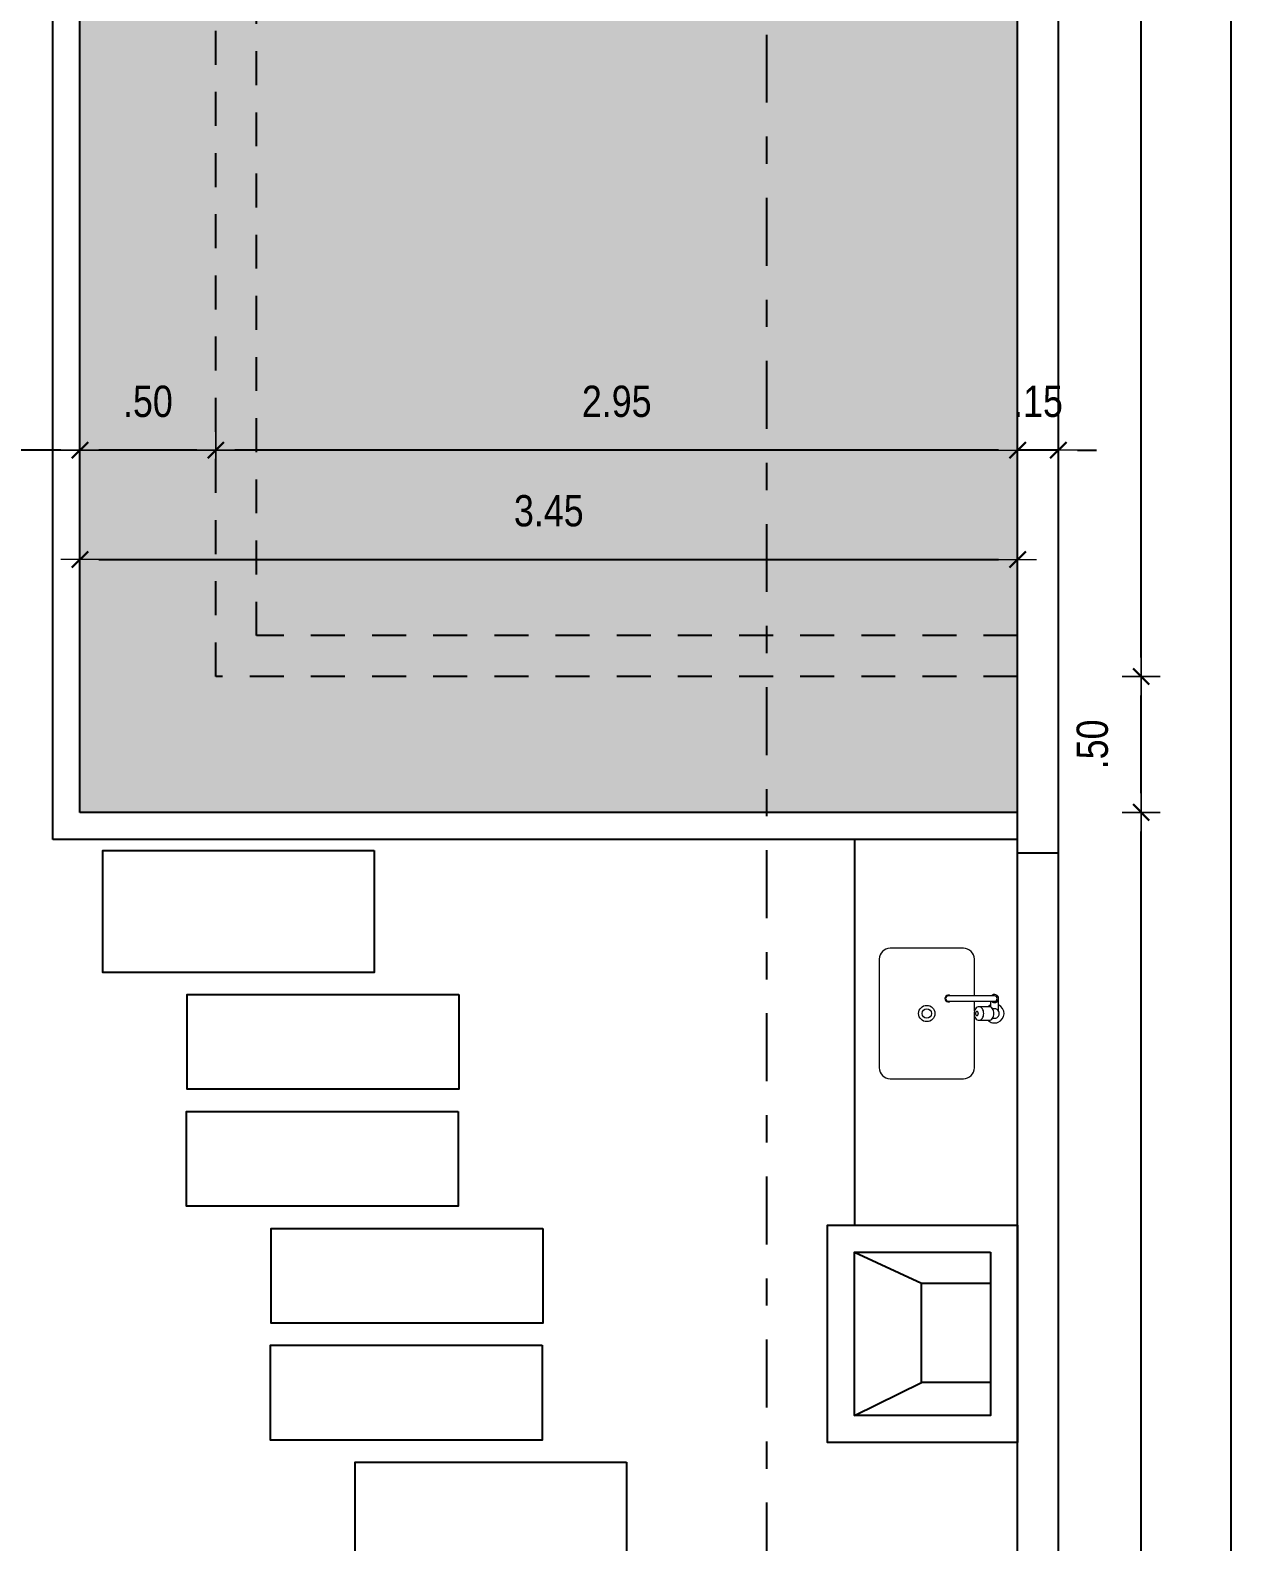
# Model space of a CAD drawing. Extents: x -415 to -176, y -135 to 749.
# Drawn here: x -406.42 to -401.93, y 723.9 to 729.46 of the extents above; entities that cross this region are included whole.
import ezdxf

# ---------------------------------------------------------------- set-up
doc = ezdxf.new("R2010")
doc.units = 0
doc.header["$MEASUREMENT"] = 0
doc.header["$PDSIZE"] = -5
for name, pattern in [('CONTINU', [0]), ('DASHDOT2', [0.5, 0.25, -0.125, 0, -0.125]), ('HIDDEN2', [0.1875, 0.125, -0.0625])]:
    doc.linetypes.add(name, pattern=pattern)
doc.layers.get('0').update_dxf_attribs({"linetype": 'CONTINUOUS'})
doc.layers.get('Defpoints').update_dxf_attribs({"linetype": 'CONTINUOUS'})
for name, color, linetype in [('AR-ALV', 5, 'CONTINUOUS'), ('COTA', 7, 'CONTINUOUS'), ('TEXTO3', 4, 'CONTINUOUS')]:
    doc.layers.add(name, color=color, linetype=linetype)
for name, color, linetype, lineweight in [('E-Lay-9', 9, 'CONTINUOUS', 9), ('E-Pen-C', 4, 'CONTINUOUS', 15), ('E-Pen-G', 3, 'CONTINUOUS', 30)]:
    doc.layers.add(name, color=color, linetype=linetype, lineweight=lineweight)
doc.styles.add('F2', font='swissc.ttf')
doc.dimstyles.new('DIMENSION-1', dxfattribs={"dimtxt": 0.11, "dimasz": 0.07, "dimexe": 1, "dimexo": 0, "dimgap": 0.12, "dimtad": 1, "dimzin": 7, "dimdsep": 46, "dimtxsty": 'F2', "dimblk1": 'TRACO', "dimblk2": 'TRACO', "dimsah": 1, "dimcen": 1, "dimse1": 1, "dimse2": 1, "dimclrd": 256, "dimclre": 256, "dimclrt": 6, "dimadec": 0, "dimazin": 0, "dimtfac": 1, "dimtix": 1, "dimtmove": 2, "dimatfit": 3, "dimldrblk": 'TRACO', "dimfxl": 1, "dimtolj": 1, "dimtzin": 0, "dimarcsym": 0})

# ---------------------------------------------------------------- blocks, each defined once
blk = doc.blocks.new('TRACO')
at = {"layer": 'E-Pen-C'}
for p, q in [((0, 1), (0, -1)), ((-1, 0), (1, 0))]:
    blk.add_line(p, q, dxfattribs=at)
at = {"layer": 'E-Pen-G'}
blk.add_line((-0.424, -0.424), (0.424, 0.424), dxfattribs=at)
blk = doc.blocks.new('*D382')
at = {"color": 4, "lineweight": -2}
blk.add_line((-402.328, 726.6571), (-402.328, 727.0171), dxfattribs=at)
at = {"layer": 'Defpoints', "color": 0, "linetype": 'Continuous'}
for p in [(-402.7824, 727.0871), (-402.328, 727.0871), (-402.7824, 726.5871)]:
    blk.add_point(p, dxfattribs=at)
at = {"color": 4, "linetype": 'Continuous', "lineweight": -2, "xscale": 0.07, "yscale": 0.07, "zscale": 0.07}
for p, rotation in [((-402.328, 727.0871), 90), ((-402.328, 726.5871), 270)]:
    blk.add_blockref('TRACO', p, dxfattribs=dict(at, rotation=rotation))
at = {"color": 4, "linetype": 'Continuous', "insert": (-402.507, 726.8371), "char_height": 0.115, "attachment_point": 5, "rotation": 90, "style": 'F2'}
blk.add_mtext('\\A1;.50', dxfattribs=at)
blk = doc.blocks.new('*D383')
at = {"color": 4, "lineweight": -2}
blk.add_line((-402.328, 727.1571), (-402.328, 733.1171), dxfattribs=at)
at = {"layer": 'Defpoints', "color": 0, "linetype": 'Continuous'}
for p in [(-402.7976, 733.1871), (-402.328, 733.1871), (-402.7824, 727.0871)]:
    blk.add_point(p, dxfattribs=at)
at = {"color": 4, "linetype": 'Continuous', "lineweight": -2, "xscale": 0.07, "yscale": 0.07, "zscale": 0.07}
for p, rotation in [((-402.328, 733.1871), 90), ((-402.328, 727.0871), 270)]:
    blk.add_blockref('TRACO', p, dxfattribs=dict(at, rotation=rotation))
at = {"color": 4, "linetype": 'Continuous', "insert": (-402.507, 730.1371), "char_height": 0.115, "attachment_point": 5, "rotation": 90, "style": 'F2'}
blk.add_mtext('\\A1;6.10', dxfattribs=at)
blk = doc.blocks.new('*D392')
at = {"color": 4, "lineweight": -2}
blk.add_line((-401.9982, 745.1171), (-401.9982, 720.2571), dxfattribs=at)
at = {"layer": 'Defpoints', "color": 0, "linetype": 'Continuous'}
for p in [(-402.6324, 745.1871), (-402.6324, 720.1871), (-401.9982, 720.1871)]:
    blk.add_point(p, dxfattribs=at)
at = {"color": 4, "linetype": 'Continuous', "lineweight": -2, "xscale": 0.07, "yscale": 0.07, "zscale": 0.07}
for p, rotation in [((-401.9982, 745.1871), 90), ((-401.9982, 720.1871), 270)]:
    blk.add_blockref('TRACO', p, dxfattribs=dict(at, rotation=rotation))
at = {"color": 4, "linetype": 'Continuous', "insert": (-402.1773, 732.6871), "char_height": 0.115, "attachment_point": 5, "rotation": 90, "style": 'F2'}
blk.add_mtext('\\A1;25.00', dxfattribs=at)
blk = doc.blocks.new('*D398')
at = {"color": 4, "lineweight": -2}
blk.add_line((-409.8386, 730.1671), (-409.8386, 727.1571), dxfattribs=at)
at = {"layer": 'Defpoints', "color": 0, "linetype": 'Continuous'}
for p in [(-408.4824, 730.2371), (-409.8386, 727.0871), (-405.7324, 727.0871)]:
    blk.add_point(p, dxfattribs=at)
at = {"color": 4, "linetype": 'Continuous', "lineweight": -2, "xscale": 0.07, "yscale": 0.07, "zscale": 0.07}
for p, rotation in [((-409.8386, 730.2371), 90), ((-409.8386, 727.0871), 270)]:
    blk.add_blockref('TRACO', p, dxfattribs=dict(at, rotation=rotation))
at = {"color": 4, "linetype": 'Continuous', "insert": (-410.0177, 728.6621), "char_height": 0.115, "attachment_point": 5, "rotation": 90, "style": 'F2'}
blk.add_mtext('\\A1;3.15', dxfattribs=at)
blk = doc.blocks.new('*D399')
at = {"color": 4, "lineweight": -2}
blk.add_line((-409.8386, 727.0171), (-409.8386, 726.6571), dxfattribs=at)
at = {"layer": 'Defpoints', "color": 0, "linetype": 'Continuous'}
for p in [(-405.7324, 727.0871), (-409.8386, 726.5871), (-406.2324, 726.5871)]:
    blk.add_point(p, dxfattribs=at)
at = {"color": 4, "linetype": 'Continuous', "lineweight": -2, "xscale": 0.07, "yscale": 0.07, "zscale": 0.07}
for p, rotation in [((-409.8386, 727.0871), 90), ((-409.8386, 726.5871), 270)]:
    blk.add_blockref('TRACO', p, dxfattribs=dict(at, rotation=rotation))
at = {"color": 4, "linetype": 'Continuous', "insert": (-410.0176, 726.8371), "char_height": 0.115, "attachment_point": 5, "rotation": 90, "style": 'F2'}
blk.add_mtext('\\A1;.50', dxfattribs=at)
blk = doc.blocks.new('*D400')
at = {"color": 4, "lineweight": -2}
blk.add_line((-409.8386, 726.5171), (-409.8386, 720.7571), dxfattribs=at)
at = {"layer": 'Defpoints', "color": 0, "linetype": 'Continuous'}
for p in [(-406.2324, 726.5871), (-409.8386, 720.6871), (-409.6324, 720.6871)]:
    blk.add_point(p, dxfattribs=at)
at = {"color": 4, "linetype": 'Continuous', "lineweight": -2, "xscale": 0.07, "yscale": 0.07, "zscale": 0.07}
for p, rotation in [((-409.8386, 726.5871), 90), ((-409.8386, 720.6871), 270)]:
    blk.add_blockref('TRACO', p, dxfattribs=dict(at, rotation=rotation))
at = {"color": 4, "linetype": 'Continuous', "insert": (-410.0177, 723.6371), "char_height": 0.115, "attachment_point": 5, "rotation": 90, "style": 'F2'}
blk.add_mtext('\\A1;5.90', dxfattribs=at)
blk = doc.blocks.new('*D413')
at = {"color": 4, "lineweight": -2}
for p, q in [((-402.8524, 727.9193), (-402.9224, 727.9193)), ((-402.6324, 727.9193), (-402.7824, 727.9193)), ((-402.5624, 727.9193), (-402.4924, 727.9193))]:
    blk.add_line(p, q, dxfattribs=at)
at = {"layer": 'Defpoints', "color": 0, "linetype": 'Continuous'}
for p in [(-402.7824, 728.6115), (-402.6324, 728.6115), (-402.7824, 727.9193)]:
    blk.add_point(p, dxfattribs=at)
at = {"color": 4, "linetype": 'Continuous', "lineweight": -2, "xscale": 0.07, "yscale": 0.07, "zscale": 0.07}
blk.add_blockref('TRACO', (-402.7824, 727.9193), dxfattribs=at)
at = {"color": 4, "linetype": 'Continuous', "lineweight": -2, "xscale": 0.07, "yscale": 0.07, "zscale": 0.07, "rotation": 180}
blk.add_blockref('TRACO', (-402.6324, 727.9193), dxfattribs=at)
at = {"color": 4, "linetype": 'Continuous', "insert": (-402.7074, 728.0984), "char_height": 0.115, "attachment_point": 5, "style": 'F2'}
blk.add_mtext('\\A1;.15', dxfattribs=at)
blk = doc.blocks.new('*D414')
at = {"color": 4, "lineweight": -2}
blk.add_line((-402.8524, 727.9193), (-405.6624, 727.9193), dxfattribs=at)
at = {"layer": 'Defpoints', "color": 0, "linetype": 'Continuous'}
for p in [(-402.7824, 728.6115), (-405.7324, 727.9193), (-405.7324, 727.7434)]:
    blk.add_point(p, dxfattribs=at)
at = {"color": 4, "linetype": 'Continuous', "lineweight": -2, "xscale": 0.07, "yscale": 0.07, "zscale": 0.07, "rotation": 180}
blk.add_blockref('TRACO', (-405.7324, 727.9193), dxfattribs=at)
at = {"color": 4, "linetype": 'Continuous', "lineweight": -2, "xscale": 0.07, "yscale": 0.07, "zscale": 0.07}
blk.add_blockref('TRACO', (-402.7824, 727.9193), dxfattribs=at)
at = {"color": 4, "linetype": 'Continuous', "insert": (-404.2574, 728.0984), "char_height": 0.115, "attachment_point": 5, "style": 'F2'}
blk.add_mtext('\\A1;2.95', dxfattribs=at)
blk = doc.blocks.new('*D415')
at = {"color": 4, "lineweight": -2}
blk.add_line((-405.8024, 727.9193), (-406.1624, 727.9193), dxfattribs=at)
at = {"layer": 'Defpoints', "color": 0, "linetype": 'Continuous'}
for p in [(-406.2324, 727.9193), (-406.2324, 727.7434), (-405.7324, 727.7434)]:
    blk.add_point(p, dxfattribs=at)
at = {"color": 4, "linetype": 'Continuous', "lineweight": -2, "xscale": 0.07, "yscale": 0.07, "zscale": 0.07, "rotation": 180}
blk.add_blockref('TRACO', (-406.2324, 727.9193), dxfattribs=at)
at = {"color": 4, "linetype": 'Continuous', "lineweight": -2, "xscale": 0.07, "yscale": 0.07, "zscale": 0.07}
blk.add_blockref('TRACO', (-405.7324, 727.9193), dxfattribs=at)
at = {"color": 4, "linetype": 'Continuous', "insert": (-405.9824, 728.0983), "char_height": 0.115, "attachment_point": 5, "style": 'F2'}
blk.add_mtext('\\A1;.50', dxfattribs=at)
blk = doc.blocks.new('*D416')
at = {"color": 4, "lineweight": -2}
blk.add_line((-406.3024, 727.9193), (-409.4124, 727.9193), dxfattribs=at)
at = {"layer": 'Defpoints', "color": 0, "linetype": 'Continuous'}
for p in [(-409.4824, 727.9193), (-409.4824, 727.7434), (-406.2324, 727.7434)]:
    blk.add_point(p, dxfattribs=at)
at = {"color": 4, "linetype": 'Continuous', "lineweight": -2, "xscale": 0.07, "yscale": 0.07, "zscale": 0.07, "rotation": 180}
blk.add_blockref('TRACO', (-409.4824, 727.9193), dxfattribs=at)
at = {"color": 4, "linetype": 'Continuous', "lineweight": -2, "xscale": 0.07, "yscale": 0.07, "zscale": 0.07}
blk.add_blockref('TRACO', (-406.2324, 727.9193), dxfattribs=at)
at = {"color": 4, "linetype": 'Continuous', "insert": (-407.8574, 728.0984), "char_height": 0.115, "attachment_point": 5, "style": 'F2'}
blk.add_mtext('\\A1;3.25', dxfattribs=at)
blk = doc.blocks.new('*D417')
at = {"color": 4, "lineweight": -2}
blk.add_line((-406.1624, 727.5169), (-402.8524, 727.5169), dxfattribs=at)
at = {"layer": 'Defpoints', "color": 0, "linetype": 'Continuous'}
for p in [(-406.2324, 727.5828), (-402.7824, 727.5828), (-402.7824, 727.5169)]:
    blk.add_point(p, dxfattribs=at)
at = {"color": 4, "linetype": 'Continuous', "lineweight": -2, "xscale": 0.07, "yscale": 0.07, "zscale": 0.07, "rotation": 180}
blk.add_blockref('TRACO', (-406.2324, 727.5169), dxfattribs=at)
at = {"color": 4, "linetype": 'Continuous', "lineweight": -2, "xscale": 0.07, "yscale": 0.07, "zscale": 0.07}
blk.add_blockref('TRACO', (-402.7824, 727.5169), dxfattribs=at)
at = {"color": 4, "linetype": 'Continuous', "insert": (-404.5074, 727.6959), "char_height": 0.115, "attachment_point": 5, "style": 'F2'}
blk.add_mtext('\\A1;3.45', dxfattribs=at)
blk = doc.blocks.new('*D430')
at = {"color": 4, "lineweight": -2}
blk.add_line((-402.328, 720.7571), (-402.328, 726.5171), dxfattribs=at)
at = {"layer": 'Defpoints', "color": 0, "linetype": 'Continuous'}
for p in [(-402.7824, 726.5871), (-402.328, 726.5871), (-402.6324, 720.6871)]:
    blk.add_point(p, dxfattribs=at)
at = {"color": 4, "linetype": 'Continuous', "lineweight": -2, "xscale": 0.07, "yscale": 0.07, "zscale": 0.07}
for p, rotation in [((-402.328, 726.5871), 90), ((-402.328, 720.6871), 270)]:
    blk.add_blockref('TRACO', p, dxfattribs=dict(at, rotation=rotation))
at = {"color": 4, "linetype": 'Continuous', "insert": (-402.507, 723.6371), "char_height": 0.115, "attachment_point": 5, "rotation": 90, "style": 'F2'}
blk.add_mtext('\\A1;5.90', dxfattribs=at)
blk = doc.blocks.new('Cuba coz')
at = {"color": 8}
blk.add_line((7.5, -4.5), (7.5, -2.41), dxfattribs=at)
for points in [[(13.41, -6.5), (13.41, -20, 0.414214), (17.41, -24), (44.41, -24, 0.414214), (48.41, -20), (48.41, 20, 0.414214), (44.41, 24), (17.41, 24, 0.414214), (13.41, 20), (13.41, 0.74)], [(6.7, 1.75), (6, 1.75, 0.546464), (4.41, -0.73, -0.10784), (4.5, -1.15), (4.5, -5.5)], [(11.72, 2.5), (7.96, 2.5, 0.133256), (7.32, 2.33, 0.106756), (6.71, 1.77, 0.082828), (6.34, 0.99, 0.071352), (6.19, 0, 0.071352), (6.34, -0.99, 0.082828), (6.71, -1.77, 0.106756), (7.32, -2.33, 0.133256), (7.96, -2.5), (11.72, -2.5)], [(4.41, -0.73, 0.293273), (6, -1.75), (6.7, -1.75)], [(13.41, -1), (13.41, -4.5, 0.414214)]]:
    blk.add_lwpolyline(points, format="xyb", dxfattribs=at)
for points in [[(11.72, -2.5, 0.133256), (12.36, -2.33, 0.106756), (12.97, -1.77, 0.082828), (13.35, -0.99, 0.071352), (13.49, 0, 0.071352), (13.35, 0.99, 0.082828), (12.97, 1.77, 0.106756), (12.36, 2.33, 0.133256), (11.72, 2.5, 0.133256), (11.08, 2.33, 0.106756), (10.47, 1.77, 0.082828), (10.1, 0.99, 0.071352), (9.95, 0, 0.071352), (10.1, -0.99, 0.082828), (10.47, -1.77, 0.106756), (11.08, -2.33, 0.133256)], [(12.47, 0.75, 0.133256), (12.28, 0.7, 0.106756), (12.1, 0.53, 0.082828), (11.98, 0.3, 0.071352), (11.94, 0, 0.071352), (11.98, -0.3, 0.082828), (12.1, -0.53, 0.106756), (12.28, -0.7, 0.133256), (12.47, -0.75, 0.133256), (12.66, -0.7, 0.106756), (12.85, -0.53, 0.082828), (12.96, -0.3, 0.071352), (13, 0, 0.071352), (12.96, 0.3, 0.082828), (12.85, 0.53, 0.106756), (12.66, 0.7, 0.133256)], [(6, -6.5), (23, -6.5, 1), (23, -4.5), (6, -4.5, 1)]]:
    blk.add_lwpolyline(points, format="xyb", close=True, dxfattribs=at)
for radius in [3, 1.75]:
    blk.add_circle((30.91, 0), radius, dxfattribs=at)
for centre, radius, start, end in [((6, 0), 3.5, 45.5847, 244.6231), ((6, -5.5), 1.5, 41.8103, 318.1897), ((6, 0), 3.5, 295.3769, 314.4153), ((23, -5.5), 1.25, 233.1301, 126.8699)]:
    blk.add_arc(centre, radius, start, end, dxfattribs=at)

msp = doc.modelspace()

# ---------------------------------------------------------------- hatches: boundary and pattern name
at = {"linetype": 'Continuous'}
h = msp.add_hatch(dxfattribs=at)
h.set_pattern_fill('TROOF1', color=8, scale=0.15, angle=360, style=0, pattern_type=2)
h.set_pattern_definition([(0, (0, 0), (0.15, 0.15), [0.048, -0.102]), (125.2176, (0.144, 0.015), (1.05000017453, -1.49999987498), [0.03121305, -3.0900849]), (160.71, (0.126, 0.0405), (2.550000777635, -0.8999979741), [0.0317844, -3.1466586]), (199.29, (0.096, 0.051), (-2.550000777635, -0.8999979741), [0.0317844, -3.1466586]), (234.7824, (0.066, 0.0405), (-1.05000017453, -1.49999987498), [0.03121305, -3.0900849]), (270, (0.048, 0.015), (0.15, -0.15), [0.015, -0.135]), (90, (0.144, -4e-17), (-0.15, 0.15), [0.015, -0.135]), (0, (1e-18, 0.006), (0.15, 0.15), [0.042, -0.108]), (126.3844, (0.15, 0.018), (1.650001937525, -2.24999858293), [0.0354012, -3.50472585]), (162.3499, (0.129, 0.0465), (-2.850000422915, 0.899998778574), [0.0346302, -3.42838875]), (197.6501, (0.096, 0.057), (2.850000422915, 0.899998778574), [0.0346302, -3.42838875]), (233.6156, (0.063, 0.0465), (-1.650001937525, -2.24999858293), [0.0354012, -3.50472585]), (270, (0.042, 0.018), (0.15, -0.15), [0.012, -0.138]), (90, (0.15, 0.006), (-0.15, 0.15), [0.012, -0.138]), (0, (0.144, 0.006), (0.15, 0.15), [0.006, -0.144]), (87.3974, (0.042, 0.018), (-0.1500021288, -3.149999897937), [0.13213635, -3.17127105]), (92.6026, (0.15, 0.018), (-0.1500021288, 3.149999897937), [0.13213635, -3.17127105]), (0, (0.144, -4e-17), (0.15, 0.15), [0.006, -0.144])])
h.paths.add_polyline_path([(-408.4824, 734.3871), (-408.4824, 730.2371), (-406.2324, 730.2371), (-406.2324, 726.5871), (-402.7824, 726.5871), (-402.7824, 733.1871), (-404.2324, 733.1871), (-404.2324, 734.3871)])
h.paths.add_polyline_path([(-406.393, 731.8691), (-405.1025, 731.8691), (-405.1025, 732.0499), (-406.393, 732.0499)], flags=24)
h.paths.add_polyline_path([(-406.3128, 731.6059), (-405.1778, 731.6059), (-405.1778, 731.8749), (-406.3128, 731.8749)], flags=24)
h.paths.add_polyline_path([(-405.9904, 731.3692), (-406.1583, 731.3692), (-405.7611, 731.1398), (-405.3639, 731.3692), (-405.5318, 731.3692), (-405.5318, 731.522), (-405.9904, 731.522)], flags=16)
h.paths.add_polyline_path([(-408.359, 732.7933), (-408.111, 732.7933), (-408.111, 733.0341), (-408.359, 733.0341)], flags=24)
h.paths.add_polyline_path([(-405.7943, 732.2769), (-405.47, 732.2769), (-405.47, 732.5178), (-405.7943, 732.5178)], flags=24)
h.paths.add_polyline_path([(-406.2685, 732.7933), (-405.9443, 732.7933), (-405.9443, 733.0341), (-406.2685, 733.0341)], flags=24)
h.paths.add_polyline_path([(-404.2835, 732.7934), (-404.0354, 732.7934), (-404.0354, 733.0342), (-404.2835, 733.0342)], flags=24)
h.paths.add_polyline_path([(-403.5967, 732.7934), (-403.2725, 732.7934), (-403.2725, 733.0342), (-403.5967, 733.0342)], flags=24)
h.paths.add_polyline_path([(-404.6685, 727.5747), (-404.3443, 727.5747), (-404.3443, 727.8156), (-404.6685, 727.8156)], flags=24)
h.paths.add_polyline_path([(-404.4191, 727.9773), (-404.0949, 727.9773), (-404.0949, 728.2181), (-404.4191, 728.2181)], flags=24)
h.paths.add_polyline_path([(-406.109, 727.9771), (-405.861, 727.9771), (-405.861, 728.218), (-406.109, 728.218)], flags=24)

# ---------------------------------------------------------------- linework, layer by layer
at = {"color": 8, "linetype": 'Continuous'}
for p, q in [((-403.3824, 724.969), (-403.1357, 724.8552)), ((-403.3824, 724.369), (-403.1357, 724.4898))]:
    msp.add_line(p, q, dxfattribs=at)
at = {"color": 8, "linetype": 'CONTINU'}
msp.add_lwpolyline([(-403.3824, 726.4871), (-403.3824, 725.069), (-402.7824, 725.069), (-402.7824, 726.4871)], close=True, dxfattribs=at)
at = {"color": 8, "linetype": 'Continuous'}
for points in [[(-402.7824, 725.069), (-402.7824, 724.269), (-403.4824, 724.269), (-403.4824, 725.069)], [(-402.8824, 724.969), (-402.8824, 724.369), (-403.3824, 724.369), (-403.3824, 724.969)], [(-402.8824, 724.8552), (-402.8824, 724.4898), (-403.1357, 724.4898), (-403.1357, 724.8552)]]:
    msp.add_lwpolyline(points, close=True, dxfattribs=at)
at = {"layer": 'AR-ALV', "color": 8, "linetype": 'Continuous'}
for points in [[(-405.1493, 726.4467), (-405.1493, 725.9984), (-406.1483, 725.9984), (-406.1483, 726.4467)], [(-404.8384, 725.9167), (-404.8384, 725.5684), (-405.8374, 725.5684), (-405.8374, 725.9167)], [(-404.8407, 725.4866), (-404.8407, 725.1383), (-405.8398, 725.1383), (-405.8398, 725.4866)], [(-404.5299, 725.0566), (-404.5299, 724.7083), (-405.5289, 724.7083), (-405.5289, 725.0566)], [(-404.5322, 724.6266), (-404.5322, 724.2782), (-405.5312, 724.2782), (-405.5312, 724.6266)], [(-404.2213, 724.1965), (-404.2213, 723.8482), (-405.2204, 723.8482), (-405.2204, 724.1965)]]:
    msp.add_lwpolyline(points, close=True, dxfattribs=at)
at = {"layer": 'COTA', "color": 8, "linetype": 'Continuous'}
msp.add_line((-403.3824, 726.4871), (-403.3824, 725.069), dxfattribs=at)
at = {"layer": 'TEXTO3', "color": 2, "linetype": 'DASHDOT2'}
msp.add_line((-403.7046, 711.7978), (-403.7046, 746.5191), dxfattribs=at)
at = {"layer": 'TEXTO3', "color": 2}
for p, q in [((-402.7824, 726.4371), (-402.7824, 733.1871)), ((-402.6324, 726.4371), (-402.6324, 733.1871)), ((-406.2324, 726.5871), (-406.2324, 730.2371)), ((-402.7824, 726.5871), (-406.2324, 726.5871)), ((-402.6324, 726.4371), (-402.7824, 726.4371))]:
    msp.add_line(p, q, dxfattribs=at)
at = {"layer": 'TEXTO3', "color": 7, "linetype": 'HIDDEN2'}
for p, q in [((-405.7324, 727.0871), (-405.7324, 730.7371)), ((-405.5824, 727.2371), (-405.5824, 730.7371)), ((-402.7824, 727.2371), (-405.5824, 727.2371)), ((-402.7824, 727.0871), (-405.7324, 727.0871))]:
    msp.add_line(p, q, dxfattribs=at)
at = {"layer": 'TEXTO3', "color": 8}
for p, q in [((-406.3324, 726.4871), (-406.3324, 730.1371)), ((-402.7824, 726.4871), (-406.3324, 726.4871))]:
    msp.add_line(p, q, dxfattribs=at)
at = {"layer": 'TEXTO3', "color": 7}
for p, q in [((-402.7824, 720.6871), (-402.7824, 726.4371)), ((-402.6324, 720.6371), (-402.6324, 726.4371))]:
    msp.add_line(p, q, dxfattribs=at)

# ---------------------------------------------------------------- block references
at = {"layer": 'E-Lay-9', "color": 8, "xscale": 0.01000000000021828, "yscale": 0.01000000000021828, "zscale": 0.01000000000021828, "rotation": 180}
msp.add_blockref('Cuba coz', (-402.8075, 725.8472, -6.3346), dxfattribs=at)

# ---------------------------------------------------------------- dimensions: what is measured, and where the dimension line sits
at = {"color": 8, "linetype": 'Continuous'}
for base, p1, p2, picture, middle in [((-401.9982, 720.1871), (-402.6324, 745.1871), (-402.6324, 720.1871), '*D392', (-402.1773, 732.6871)), ((-402.328, 733.1871), (-402.7824, 727.0871), (-402.7976, 733.1871), '*D383', (-402.507, 730.1371)), ((-409.8386, 727.0871), (-408.4824, 730.2371), (-405.7324, 727.0871), '*D398', (-410.0177, 728.6621)), ((-409.8386, 726.5871), (-405.7324, 727.0871), (-406.2324, 726.5871), '*D399', (-410.0176, 726.8371)), ((-402.328, 727.0871), (-402.7824, 726.5871), (-402.7824, 727.0871), '*D382', (-402.507, 726.8371)), ((-409.8386, 720.6871), (-406.2324, 726.5871), (-409.6324, 720.6871), '*D400', (-410.0177, 723.6371)), ((-402.328, 726.5871), (-402.6324, 720.6871), (-402.7824, 726.5871), '*D430', (-402.507, 723.6371))]:
    dim = msp.add_linear_dim(base=base, p1=p1, p2=p2, angle=90, dimstyle='DIMENSION-1', override={"dimtxt": 0.115, "dimclrd": 4, "dimclrt": 4, "dimadec": 8, "dimfxl": 0.04, "dimfxlon": 1}, dxfattribs=at)
    dim.commit()
    dim.dimension.update_dxf_attribs({"geometry": picture, "text_midpoint": middle})
for base, p1, p2, picture, middle in [((-405.7324, 727.9193), (-402.7824, 728.6115), (-405.7324, 727.7434), '*D414', (-404.2574, 728.0984)), ((-409.4824, 727.9193), (-406.2324, 727.7434), (-409.4824, 727.7434), '*D416', (-407.8574, 728.0984)), ((-406.2324, 727.9193), (-405.7324, 727.7434), (-406.2324, 727.7434), '*D415', (-405.9824, 728.0983)), ((-402.7824, 727.5169), (-406.2324, 727.5828), (-402.7824, 727.5828), '*D417', (-404.5074, 727.6959))]:
    dim = msp.add_linear_dim(base=base, p1=p1, p2=p2, dimstyle='DIMENSION-1', override={"dimtxt": 0.115, "dimclrd": 4, "dimclrt": 4, "dimadec": 8, "dimfxl": 0.04, "dimfxlon": 1}, dxfattribs=at)
    dim.commit()
    dim.dimension.update_dxf_attribs({"geometry": picture, "text_midpoint": middle})
dim = msp.add_aligned_dim(p1=(-402.6324, 728.6115), p2=(-402.7824, 728.6115), distance=0.6922, dimstyle='DIMENSION-1', override={"dimtxt": 0.115, "dimclrd": 4, "dimclrt": 4, "dimadec": 8, "dimfxl": 0.04, "dimfxlon": 1}, dxfattribs=at)
dim.commit()
dim.dimension.update_dxf_attribs({"geometry": '*D413', "text_midpoint": (-402.7074, 728.0984)})

doc.saveas('drawing.dxf')
